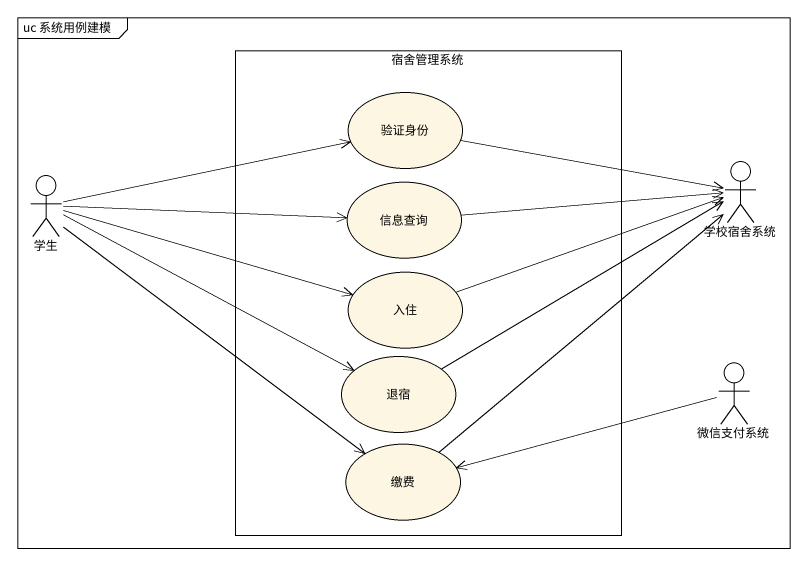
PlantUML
@startuml
mainframe uc 系统用例建模
rectangle 宿舍管理系统 {
  usecase 验证身份
  usecase 信息查询
  usecase 入住
  usecase 退宿
  usecase 缴费
}
actor 学生
actor 学校宿舍系统
actor 微信支付系统
学生 -right-> 验证身份
学生 -right-> 信息查询
学生 -right-> 入住
学生 -right-> 退宿
学生 --> 缴费
学校宿舍系统 <-left- 验证身份
学校宿舍系统 <-left- 信息查询
学校宿舍系统 <-left- 入住
学校宿舍系统 <-left- 退宿
学校宿舍系统 <-- 缴费
微信支付系统 -left-> 缴费
@enduml
